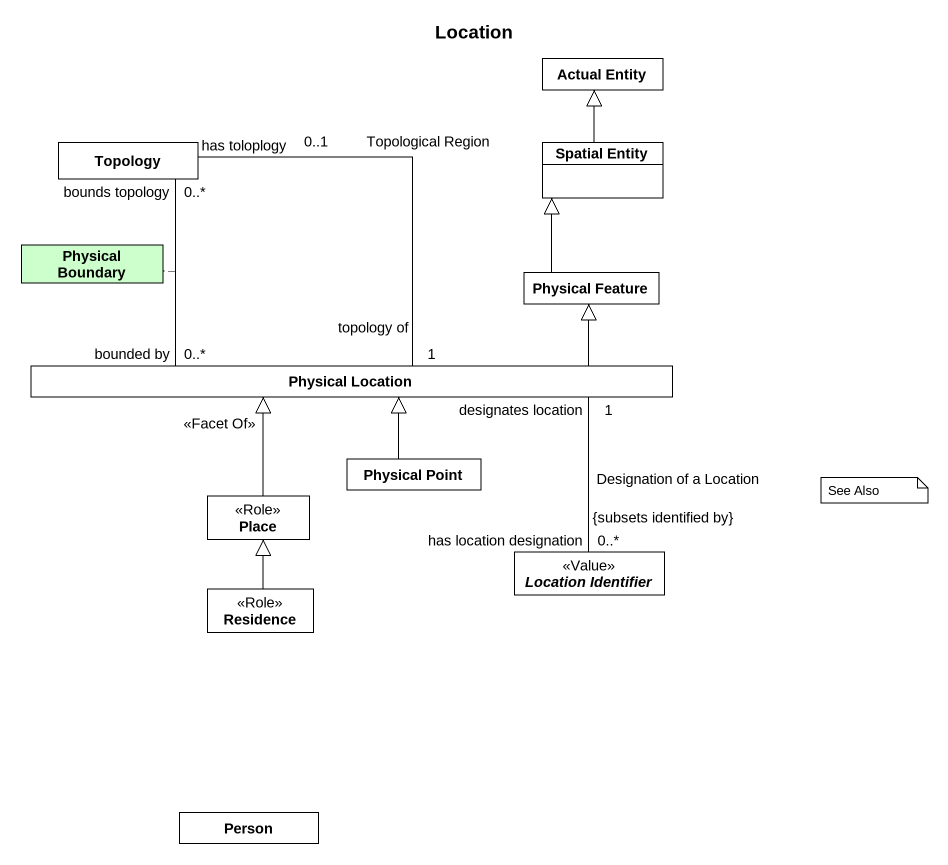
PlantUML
@startuml
title Location
hide circle
hide empty members
class "Actual Entity" as Actual_Entity
class Topology
class "Spatial Entity" as Spatial_Entity
class "Physical Boundary" as Physical_Boundary #CCFFCC
class "Physical Feature" as Physical_Feature
class "Physical Location" as Physical_Location
class "Physical Point" as Physical_Point
class Place <<Role>>
abstract class "Location Identifier" as Location_Identifier <<Value>>
class Residence <<Role>>
class "Person" as Person_
Topology "has toloplogy\n0..1" -- "topology of\n1" Physical_Location : Topological Region
Topology "bounds topology\n0..*" -- "bounded by\n0..*" Physical_Location
(Topology, Physical_Location) .. Physical_Boundary
Spatial_Entity -up-|> Actual_Entity
Physical_Feature -up-|> Spatial_Entity
Physical_Location -right-|> Physical_Feature
Physical_Point -up-|> Physical_Location
Place -up-|> Physical_Location : <<Facet Of>>
Location_Identifier "has location designation\n0..*\n{subsets identified by}" -up- "designates location\n1" Physical_Location : Designation of a Location
Residence -up-|> Place
note as N1
  See Also
end note
@enduml
